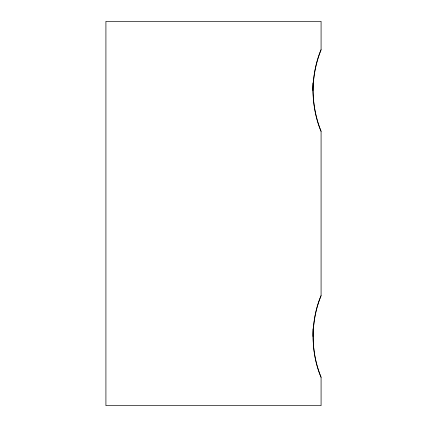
<?xml version="1.0" encoding="UTF-8"?>
<svg xmlns="http://www.w3.org/2000/svg" width="427" height="427" viewBox="0 0 427 427"><rect width="100%" height="100%" fill="white"/><g stroke="black" fill="none" stroke-linecap="round" stroke-linejoin="round"><path stroke-width="0.64" d="M312.932 90.524C313.034 76.561 316.001 62.646 321.083 49.697L321.083 21.35L105.917 21.35L105.917 405.65L321.083 405.65L321.083 377.303C310.445 351.469 310.44 321.483 321.083 295.649L321.083 131.351C314.896 116.064 312.468 99.416 312.815 82.945M321.083 131.351C310.514 106.424 310.509 74.618 321.083 49.697M321.083 377.303C310.514 352.312 310.514 320.64 321.083 295.649M312.852 328.897L312.97 336.476"/></g></svg>
